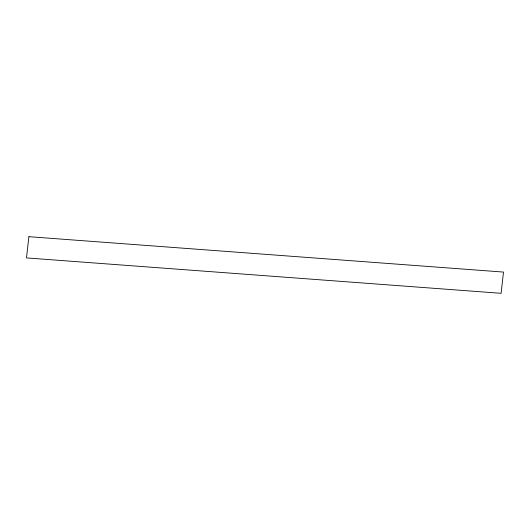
<?xml version="1.0" encoding="UTF-8"?>
<svg xmlns="http://www.w3.org/2000/svg" width="530" height="530" viewBox="0 0 530 530"><rect width="100%" height="100%" fill="white"/><g stroke="black" fill="none" stroke-linecap="round" stroke-linejoin="round"><path stroke-width="0.79" d="M28.885 236.685L26.5 257.918L501.115 293.315L503.5 272.082L28.885 236.685"/></g></svg>
